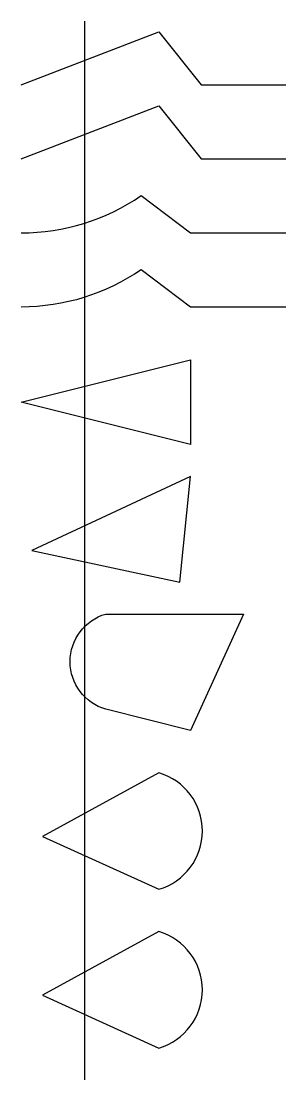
# Model space of a CAD drawing. Header units: millimetres. Extents: x 14 to 39, y -30 to 70.
import ezdxf

# ---------------------------------------------------------------- set-up
doc = ezdxf.new("R2010")
doc.units = ezdxf.units.MM
doc.layers.get('0').update_dxf_attribs({"lineweight": 25, "true_color": 0xffffff})

msp = doc.modelspace()

# ---------------------------------------------------------------- linework, layer by layer
for points in [[(20, -30), (20, 70)], [(14, 64), (27, 69), (31, 64), (39, 64)], [(14, 57), (27, 62), (31, 57), (39, 57)]]:
    msp.add_lwpolyline(points)
for points in [[(14, 50, 0.15172), (25.33, 53.52), (30, 50), (39, 50)], [(39, 43), (30, 43), (25.33, 46.52, -0.15172), (14, 43)], [(27, -27, 0.75), (27, -16), (16, -22), (27, -27, 0.75)]]:
    msp.add_lwpolyline(points, format="xyb")
for points in [[(14, 34), (30, 38), (30, 30)], [(30, 27), (15, 20), (29, 17)]]:
    msp.add_lwpolyline(points, close=True)
for points in [[(22, 14), (35, 14), (30, 3), (22, 5, -0.75)], [(27, -1), (16, -7), (27, -12, 0.75)]]:
    msp.add_lwpolyline(points, format="xyb", close=True)

doc.saveas('drawing.dxf')
